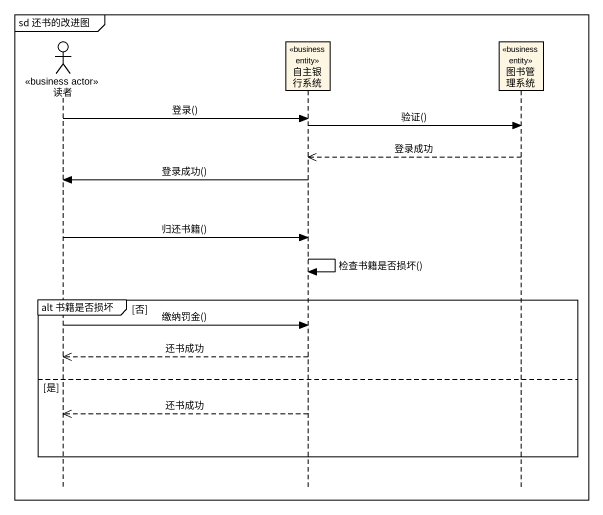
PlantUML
@startuml
mainframe sd 还书的改进图
hide footbox
actor 读者 <<business actor>>
participant 自主银行系统 <<business entity>>
participant 图书管理系统 <<business entity>>

读者 -> 自主银行系统 : 登录()
自主银行系统 -> 图书管理系统 : 验证()
图书管理系统 -->> 自主银行系统 : 登录成功
自主银行系统 -> 读者 : 登录成功()
读者 -> 自主银行系统 : 归还书籍()
自主银行系统 -> 自主银行系统 : 检查书籍是否损坏()
group alt 书籍是否损坏 [否]
  读者 -> 自主银行系统 : 缴纳罚金()
  自主银行系统 -->> 读者 : 还书成功
else 是
  自主银行系统 -->> 读者 : 还书成功
end
@enduml
